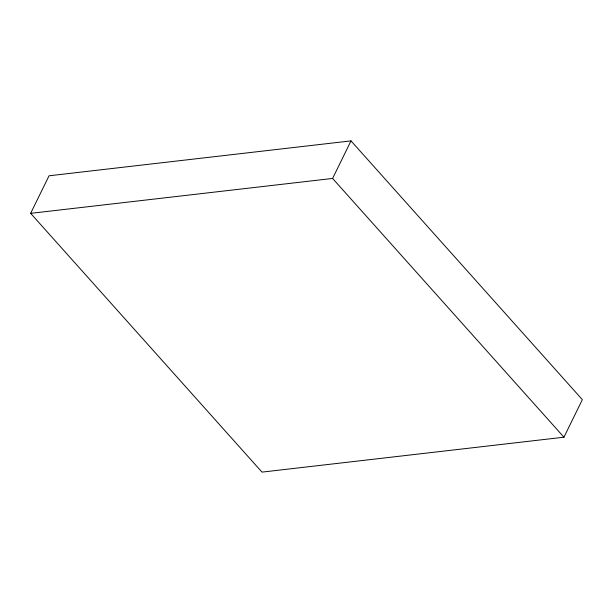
<?xml version="1.0" encoding="UTF-8"?>
<svg xmlns="http://www.w3.org/2000/svg" width="613" height="613" viewBox="0 0 613 613"><rect width="100%" height="100%" fill="white"/><g stroke="black" fill="none" stroke-linecap="round" stroke-linejoin="round"><path stroke-width="0.92" d="M30.65 213.347L49.048 175.793L351.004 140.883L582.35 399.653L563.952 437.207L261.996 472.117L30.65 213.347L332.606 178.444L563.952 437.207M332.606 178.444L351.004 140.883"/></g></svg>
